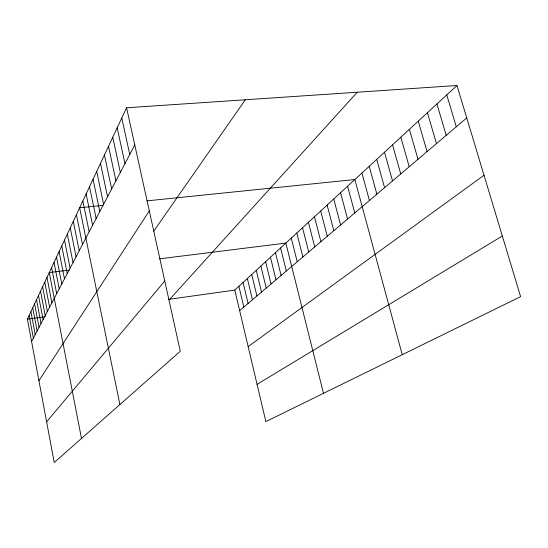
<?xml version="1.0" encoding="UTF-8"?>
<svg xmlns="http://www.w3.org/2000/svg" width="548" height="548" viewBox="0 0 548 548"><rect width="100%" height="100%" fill="white"/><g stroke="black" fill="none" stroke-linecap="round" stroke-linejoin="round"><path stroke-width="0.82" d="M126.574 107.778L180.271 351.275L54.238 462.498L27.4 319.189L126.574 107.778L456.977 85.502L520.6 296.646L265.862 421.604L234.804 290.077L456.977 85.502M31.579 341.514L134.767 144.932M38.922 380.716L149.309 210.864M153.728 231.16L245.312 99.777M46.621 421.844L164.77 280.987M169.832 299.201L357.234 92.228M239.654 310.613L466.745 117.916M248.155 346.624L484.021 175.25M257.067 384.36L502.324 235.996M27.4 319.189L45.333 316.676M168.195 299.427L234.804 290.077M69.178 270.102L49.258 272.589L81.488 438.448M159.352 258.855L285.844 243.079L323.491 393.334M102.99 205.377L79.672 207.767L119.889 404.561M147.001 200.863L354.851 179.539L402.246 354.7M446.771 94.9L456.279 126.794M436.927 103.962L446.195 135.349M427.426 112.71L436.461 143.61M418.254 121.156L427.063 151.584M409.39 129.321L417.987 159.283M400.821 137.206L409.212 166.729M392.532 144.836L400.732 173.928M384.511 152.228L392.526 180.895M376.743 159.379L384.573 187.635M369.222 166.311L376.88 194.17M361.927 173.024L369.414 200.5M347.59 186.224L354.762 212.939M340.555 192.704L347.569 219.036M333.732 198.986L340.596 224.954M327.115 205.075L333.842 230.687M320.696 210.987L327.279 236.257M314.463 216.727L320.916 241.654M308.408 222.303L314.737 246.901M302.53 227.715L308.73 251.998M296.811 232.982L302.893 256.95M291.255 238.099L297.221 261.766M280.583 247.929L286.33 271M275.459 252.642L281.103 275.439M270.465 257.238L276.014 279.754M265.609 261.718L271.055 283.967M260.869 266.075L266.225 288.063M256.252 270.328L261.512 292.057M251.751 274.473L256.923 295.954M247.354 278.521L252.443 299.756M243.072 282.467L248.08 303.462M238.887 286.316L243.812 307.079M121.779 117.998L129.766 154.474M117.183 127.807L124.965 163.619M112.765 137.226L120.348 172.408M108.518 146.282L115.923 180.847M104.428 154.988L111.662 188.964M100.496 163.373L107.559 196.773M96.708 171.449L103.613 204.294M93.057 179.237L99.805 211.542M89.529 186.745L96.133 218.536M86.132 193.999L92.591 225.283M82.844 201L89.173 231.797M76.425 214.686L82.488 244.531M73.288 221.371L79.227 250.744M70.26 227.831L76.076 256.752M67.329 234.078L73.028 262.554M64.493 240.12L70.082 268.164M61.753 245.963L67.233 273.596M59.095 251.628L64.472 278.85M56.519 257.108L61.801 283.946M54.026 262.43L59.211 288.885M51.608 267.588L56.697 293.666M46.984 277.446L51.896 302.818M44.772 282.165L49.594 307.195M42.621 286.748L47.368 311.442M40.531 291.2L45.196 315.573M38.497 295.53L43.093 319.587M36.524 299.742L41.038 323.498M34.599 303.839L39.045 327.293M32.729 307.832L37.106 330.992M30.907 311.716L35.216 334.595M29.133 315.504L33.373 338.102"/></g></svg>
